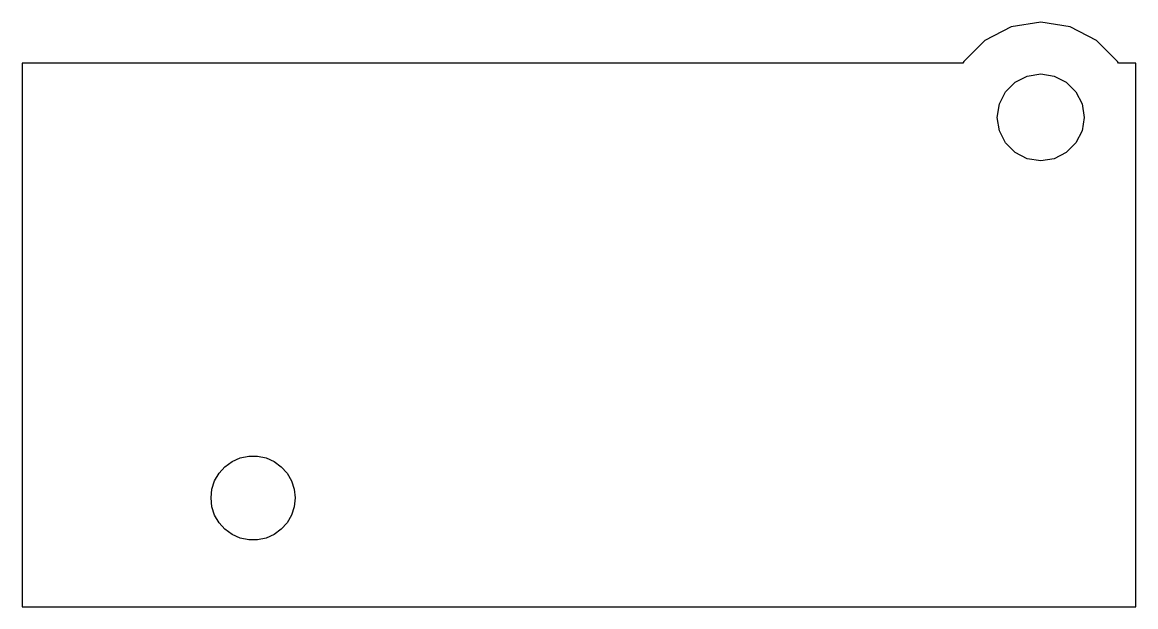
# Model space of a CAD drawing. Header units: metres. Extents: x -8.5 to 32.5, y -4 to 17.5.
import ezdxf

# ---------------------------------------------------------------- set-up
doc = ezdxf.new("R2010")
doc.units = ezdxf.units.M

msp = doc.modelspace()

# ---------------------------------------------------------------- linework, layer by layer
for p, q in [((27.9184, 17.3287), (26.9427, 16.8316)), ((29, 17.5), (27.9184, 17.3287)), ((30.0816, 17.3287), (29, 17.5)), ((31.0572, 16.8316), (30.0816, 17.3287)), ((26.9427, 16.8316), (26.1684, 16.0572)), ((31.8316, 16.0572), (31.0572, 16.8316)), ((26.1393, 16), (-8.5, 16)), ((-8.5, 16), (-8.5, -4)), ((26.1684, 16.0572), (26.1393, 16)), ((31.8607, 16), (31.8316, 16.0572)), ((32.5, 16), (31.8607, 16)), ((32.5, -4), (32.5, 16)), ((28.5056, 15.5217), (29, 15.6)), ((29, 15.6), (29.4944, 15.5217)), ((27.7056, 14.9404), (28.0595, 15.2944)), ((28.0595, 15.2944), (28.5056, 15.5217)), ((29.4944, 15.5217), (29.9404, 15.2944)), ((29.9404, 15.2944), (30.2944, 14.9404)), ((27.4783, 14.4944), (27.7056, 14.9404)), ((30.2944, 14.9404), (30.5217, 14.4944)), ((27.4, 14), (27.4783, 14.4944)), ((30.5217, 14.4944), (30.6, 14)), ((27.4783, 13.5056), (27.4, 14)), ((30.6, 14), (30.5217, 13.5056)), ((27.7056, 13.0595), (27.4783, 13.5056)), ((30.5217, 13.5056), (30.2944, 13.0595)), ((28.0595, 12.7056), (27.7056, 13.0595)), ((30.2944, 13.0595), (29.9404, 12.7056)), ((28.5056, 12.4783), (28.0595, 12.7056)), ((29, 12.4), (28.5056, 12.4783)), ((29.4944, 12.4783), (29, 12.4)), ((29.9404, 12.7056), (29.4944, 12.4783)), ((-1.03714, 1.15187), (-0.774994, 1.34233)), ((-0.774994, 1.34233), (-0.478973, 1.47414)), ((-0.478973, 1.47414), (-0.162018, 1.5415)), ((-0.162018, 1.5415), (0.162018, 1.5415)), ((0.162018, 1.5415), (0.478973, 1.47414)), ((0.478973, 1.47414), (0.774994, 1.34233)), ((0.774994, 1.34233), (1.03714, 1.15187)), ((-1.41599, 0.630432), (-1.25397, 0.911057)), ((-1.25397, 0.911057), (-1.03714, 1.15187)), ((1.03714, 1.15187), (1.25397, 0.911057)), ((1.25397, 0.911057), (1.41599, 0.630432)), ((-1.51613, 0.32225), (-1.41599, 0.630432)), ((1.41599, 0.630432), (1.51613, 0.32225)), ((-1.54999, 0), (-1.51613, 0.32225)), ((-1.51613, -0.32225), (-1.54999, 0)), ((1.51613, 0.32225), (1.54999, 0)), ((1.54999, 0), (1.51613, -0.32225)), ((-1.41599, -0.630432), (-1.51613, -0.32225)), ((1.51613, -0.32225), (1.41599, -0.630432)), ((-1.25397, -0.911057), (-1.41599, -0.630432)), ((1.41599, -0.630432), (1.25397, -0.911057)), ((-1.03714, -1.15187), (-1.25397, -0.911057)), ((-0.774994, -1.34233), (-1.03714, -1.15187)), ((1.03714, -1.15187), (0.774994, -1.34233)), ((1.25397, -0.911057), (1.03714, -1.15187)), ((-0.478973, -1.47414), (-0.774994, -1.34233)), ((-0.162018, -1.5415), (-0.478973, -1.47414)), ((0.162018, -1.5415), (-0.162018, -1.5415)), ((0.478973, -1.47414), (0.162018, -1.5415)), ((0.774994, -1.34233), (0.478973, -1.47414)), ((-8.5, -4), (32.5, -4))]:
    msp.add_line(p, q)

doc.saveas('drawing.dxf')
